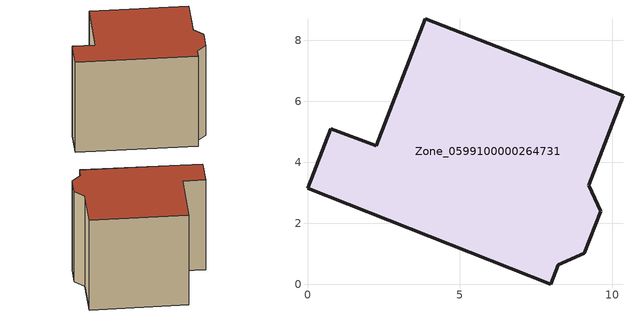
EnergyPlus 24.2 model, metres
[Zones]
Zone_0599100000264731
 floor ground (C_G): 9.61,2.39 9.07,1.01 8.22,0.63 7.98,0 0,3.14 0.76,5.1 2.25,4.53 3.87,8.7 10.35,6.18 9.22,3.25 z0
 wall outside (C_F): 2.25,4.53 0.76,5.1 0,3.14 7.98,0 8.22,0.63 9.07,1.01 9.61,2.39 9.22,3.25 10.35,6.18 3.87,8.7 2.25,4.53 z0:7.36
 roof outside (C_R): 10.35,6.18 3.87,8.7 2.25,4.53 0.76,5.1 0,3.14 7.98,0 8.22,0.63 9.07,1.01 9.61,2.39 9.22,3.25 z7.36
[BUILDING]
Pand.0599100000264731: North Axis=0; Terrain=City; Loads Convergence Tolerance Value=0.04; Temperature Convergence Tolerance Value=0.4; Solar Distribution=FullExterior; Maximum Number of Warmup Days=25; Minimum Number of Warmup Days=1
[Site:Location]
Rotterdam.The.Hague.AP_ZH_NLD Design_Conditions: Latitude=51.96; Longitude=4.45; Time Zone=1; Elevation=-4.5
[SITE:GROUNDTEMPERATURE:BUILDINGSURFACE]
18, 18, 18, 18, 18, 18, 18, 18, 18, 18, 18, 18
[MATERIAL] Thermal Absorptance=0.9; Solar Absorptance=0.7; Visible Absorptance=0.7
Name | Roughness | Thickness | Conductivity | Density | Specific Heat
G.TI.1946 | MediumSmooth | 0.15 | 1 | 540 | 1210
F.TI.1946 | Rough | 0.3 | 0.857143 | 1920 | 840
R.TI.1946 | MediumRough | 0.2 | 0.1 | 1500 | 1000
[CONSTRUCTION]
C_G: G.TI.1946
C_F: F.TI.1946
C_R: R.TI.1946
[ZONE]
Zone_0599100000264731: Type=1; Multiplier=1; Ceiling Height=Autocalculate; Volume=Autocalculate; Floor Area=autocalculate; Part of Total Floor Area=Yes
[ZONEINFILTRATION:DESIGNFLOWRATE]
Infil_Zone_0599100000264731: Zone or ZoneList or Space or SpaceList=Zone_0599100000264731; Schedule=AlwaysOn; Design Flow Rate Calculation Method=Flow/Area; Flow Rate per Floor Area=0.003; Constant Term Coefficient=1; Temperature Term Coefficient=0; Velocity Term Coefficient=0; Velocity Squared Term Coefficient=0
[HVACTEMPLATE:ZONE:IDEALLOADSAIRSYSTEM]
Zone_0599100000264731: Maximum Heating Supply Air Temperature=50; Minimum Cooling Supply Air Temperature=13; Maximum Heating Supply Air Humidity Ratio=0.0156; Minimum Cooling Supply Air Humidity Ratio=0.0077; Heating Limit=NoLimit; Cooling Limit=NoLimit; Dehumidification Control Type=ConstantSensibleHeatRatio; Cooling Sensible Heat Ratio=0.7; Dehumidification Setpoint=60; Humidification Control Type=None; Humidification Setpoint=30; Outdoor Air Method=None; Outdoor Air Flow Rate per Person=0.00944; Outdoor Air Flow Rate per Zone Floor Area=0; Outdoor Air Flow Rate per Zone=0; Demand Controlled Ventilation Type=None; Outdoor Air Economizer Type=NoEconomizer; Heat Recovery Type=None; Sensible Heat Recovery Effectiveness=0.7; Latent Heat Recovery Effectiveness=0.65
[ZONECONTROL:THERMOSTAT]
ThermostatControl_Zone_0599100000264731: Zone or ZoneList=Zone_0599100000264731; Control Type Schedule=DualSetpointControlType; Control 1=Thermostat_Zone_0599100000264731; Temperature Difference Between Cutout And Setpoint=0
[THERMOSTATSETPOINT:DUALSETPOINT]
Thermostat_Zone_0599100000264731: Heating Setpoint Temperature Schedule=HeatingSetpoint_Zone_0599100000264731; Cooling Setpoint Temperature Schedule=CoolingSetpoint_Zone_0599100000264731
[SCHEDULE:COMPACT]
HeatingSetpoint_Zone_0599100000264731: Through: 12/31, For: AllDays, Until: 24:00, 21
CoolingSetpoint_Zone_0599100000264731: Through: 12/31, For: AllDays, Until: 24:00, 24
DualSetpointControlType: Through: 12/31, For: AllDays, Until: 24:00, 4
AlwaysOn: Through: 12/31, For: AllDays, Until: 24:00, 1
